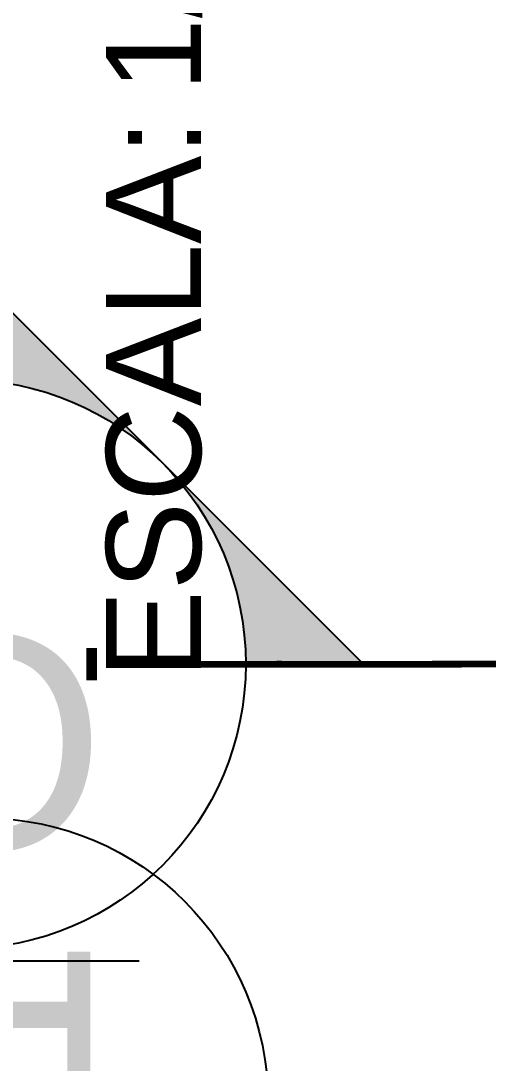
# Model space of a CAD drawing. Header units: metres. Extents: x 47682 to 48001, y 23344 to 23573.
# Drawn here: x 47882.56 to 47892.41, y 23414.04 to 23436.01 of the extents above; entities that cross this region are included whole.
import ezdxf
from ezdxf.enums import TextEntityAlignment as Align

# ---------------------------------------------------------------- set-up
doc = ezdxf.new("R2010")
doc.units = ezdxf.units.M
doc.header["$LTSCALE"] = 0.25
doc.linetypes.add('DIVIDEX2', pattern=[63.5, 25.4, -12.7, 0, -12.7, 0, -12.7])
for name, color, linetype in [('0 @ 1', 7, 'Continuous'), ('SIMB_01', 1, 'Continuous'), ('SIMB_02', 2, 'Continuous'), ('SIMB_PREENCHIMENTO', 253, 'Continuous'), ('SIMB_TXT', 1, 'Continuous')]:
    doc.layers.add(name, color=color, linetype=linetype)
doc.layers.add('SIMB_LCT', color=252, linetype='DIVIDEX2', lineweight=100)
doc.styles.add('SIMB', font='arial.ttf')

# ---------------------------------------------------------------- blocks, each defined once
blk = doc.blocks.new('*U70')
at = {"layer": 'SIMB_LCT'}
blk.add_line((6, 0), (69.061, 0), dxfattribs=at)
at = {"layer": 'SIMB_TXT', "style": 'SIMB'}
for tag, height, p in [('000', 3.5, (-2.25, 0)), ('999', 2, (2.525, 0))]:
    blk.add_attdef(tag, text='', height=height, rotation=90, dxfattribs=at).set_placement(p, align=Align.MIDDLE_CENTER)
blk = doc.blocks.new('*U447')
at = {"layer": '0 @ 1', "rotation": 270}
blk.add_blockref('*U70', (0.7, 13.587), dxfattribs=at)
blk = doc.blocks.new('*U71')
at = {"layer": 'SIMB_PREENCHIMENTO', "transparency": 33554587}
h = blk.add_hatch(color=256, dxfattribs=at)
h.dxf.hatch_style = 1
h.paths.add_polyline_path([(0, 8.483), (-4.152, 4.332, -0.401827), (4.152, 4.332)])
h = blk.add_hatch(color=256, dxfattribs=at)
h.dxf.hatch_style = 1
h.paths.add_polyline_path([(4.332, 4.152, -0.193399), (6, 0), (8.483, 0)])
at = {"layer": 'SIMB_01'}
for p, q in [((8.483, 0), (0, 8.483)), ((6, 0), (8.483, 0))]:
    blk.add_line(p, q, dxfattribs=at)
blk.add_circle((0, 0), 6, dxfattribs=at)
at = {"layer": 'SIMB_TXT', "style": 'SIMB'}
for tag, height, p in [('000', 3.5, (-2.25, 0)), ('999', 2, (2.525, 0))]:
    blk.add_attdef(tag, text='', height=height, rotation=90, dxfattribs=at).set_placement(p, align=Align.MIDDLE_CENTER)
blk = doc.blocks.new('*U448')
at = {"layer": '0 @ 1'}
ref = blk.add_blockref('*U71', (0.7, -4.289), dxfattribs=dict(at, rotation=270))
ref.add_attrib('999', '-', dxfattribs={"layer": 'SIMB_TXT', "height": 2, "style": 'SIMB'}).set_placement((0.7, -6.814), align=Align.MIDDLE_CENTER)
blk = doc.blocks.new('*U19')
at = {"layer": 'SIMB_02'}
blk.add_line((6, 0), (63.13, 0), dxfattribs=at)
blk.add_circle((0, 0), 6, dxfattribs=at)
at = {"layer": 'SIMB_TXT', "style": 'SIMB'}
blk.add_text('ESCALA:', height=2, dxfattribs=at).set_placement((8.936, -4.582))
blk.add_attdef('TITULO_DO_DESENHO', text='', height=4.5, dxfattribs=at).set_placement((10.022, 1), align=Align.BOTTOM_LEFT)
blk.add_attdef('NUM', text='', height=4.5, dxfattribs=at).set_placement((0, 0), align=Align.MIDDLE_CENTER)
blk.add_attdef('ESCALA', (21.304, -4.582), '', height=2, dxfattribs=at)
blk = doc.blocks.new('*U449')
at = {"layer": '0 @ 1'}
blk.add_blockref('*U19', (-8.545, -4.763), dxfattribs=at).add_auto_attribs({'TITULO_DO_DESENHO': 'PLANTA TÉRREO', 'NUM': '01', 'ESCALA': '1/100'})
blk = doc.blocks.new('PAV_TER')
for name in ['*U448', '*U447', '*U449']:
    blk.add_blockref(name, (0, 0))

msp = doc.modelspace()

# ---------------------------------------------------------------- block references
at = {"rotation": 90}
msp.add_blockref('PAV_TER', (47877.01, 23421.752), dxfattribs=at)
at = {"xscale": -1, "rotation": 270}
msp.add_blockref('PAV_TER', (47938.215, 23421.752), dxfattribs=at)
msp.add_blockref('PAV_TER', (47830.469, 23420.963))

doc.saveas('drawing.dxf')
